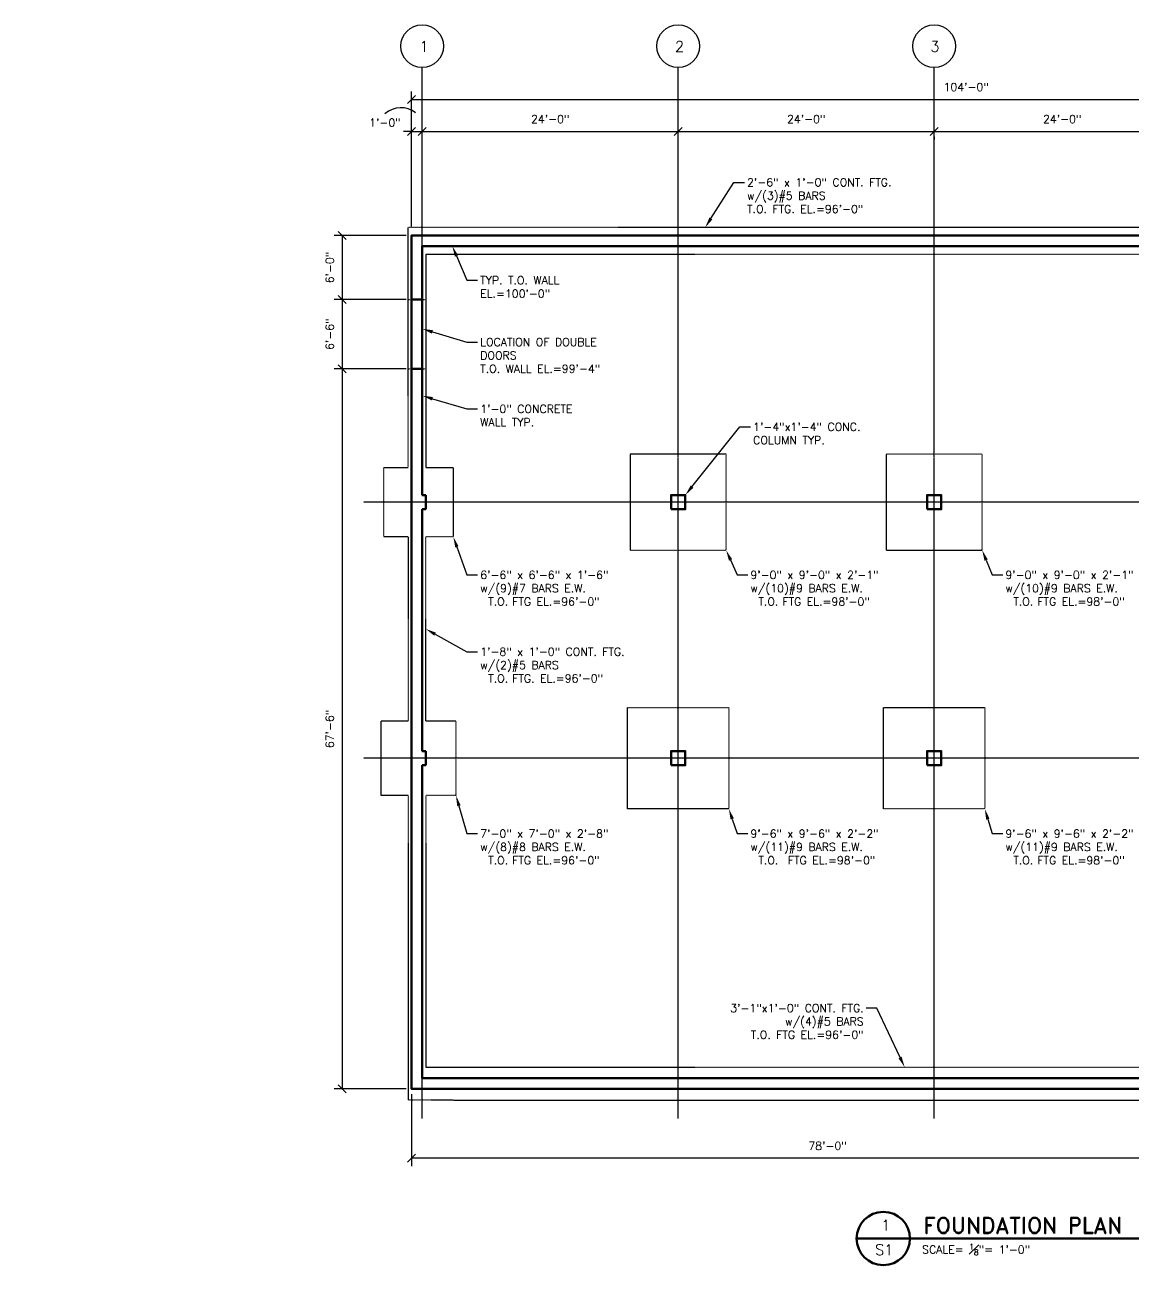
# Model space of a CAD drawing. Header units: inches. Extents: x -14728 to 18992, y -509 to 946.
# Drawn here: x -657 to 590, y -449 to 946 of the extents above; entities that cross this region are included whole.
import ezdxf
from ezdxf import colors
from ezdxf.entities.mleader import LeaderData, LeaderLine
from ezdxf.math import Vec2, Vec3

# ---------------------------------------------------------------- set-up
doc = ezdxf.new("R2010")
doc.units = ezdxf.units.IN
doc.header["$LTSCALE"] = 0.5
doc.header["$MEASUREMENT"] = 0
doc.linetypes.add('CENTER', pattern=[2, 1.25, -0.25, 0.25, -0.25])
doc.linetypes.add('HIDDEN', pattern=[0.375, 0.25, -0.125])
for name, color, linetype, lineweight in [('Annotations', 4, 'Continuous', 25), ('Centerlines', 2, 'CENTER', 25), ('Hidden', 2, 'HIDDEN', 25), ('Objects Thick', 3, 'Continuous', 50)]:
    doc.layers.add(name, color=color, linetype=linetype, lineweight=lineweight)
doc.styles.add('DF Text 1-8', font='romans.shx', dxfattribs={"height": 0.125})
doc.styles.add('DF Text 3-32', font='romans.shx', dxfattribs={"height": 0.09375})
doc.styles.add('DF Title', font='romand.shx')
doc.dimstyles.new('DF Dimensions', dxfattribs={"dimtxt": 0.09375, "dimasz": 0.09375, "dimexe": 0.09375, "dimexo": 0.0625, "dimgap": 0.09, "dimtad": 1, "dimdec": 4, "dimzin": 3, "dimdsep": 46, "dimlunit": 4, "dimtxsty": 'DF Text 3-32', "dimblk": 'OBLIQUE', "dimcen": 0.09, "dimazin": 0, "dimtfac": 0.7, "dimtdec": 4, "dimtmove": 0, "dimatfit": 3, "dimfxl": 1, "dimfrac": 1, "dimtolj": 1, "dimtzin": 0, "dimarcsym": 0})

# ---------------------------------------------------------------- blocks, each defined once
blk = doc.blocks.new('_Oblique')
at = {"color": 0, "linetype": 'ByBlock', "lineweight": -2}
blk.add_line((-0.5, -0.5), (0.5, 0.5), dxfattribs=at)
blk = doc.blocks.new('*D9')
at = {"layer": 'Annotations', "color": 0, "lineweight": -2, "transparency": 16777216}
for p, q in [((-221.5, 826.2), (-230.5, 826.2)), ((-221.5, 832.2), (-221.5, 835.2)), ((-221.5, 826.2), (-209.5, 826.2)), ((-209.5, 832.2), (-209.5, 835.2)), ((-209.5, 826.2), (-200.5, 826.2))]:
    blk.add_line(p, q, dxfattribs=at)
at = {"layer": 'Defpoints', "color": 0, "transparency": 16777216}
for p in [(-221.5, 826.2), (-209.5, 826.2), (-209.5, 826.2)]:
    blk.add_point(p, dxfattribs=at)
at = {"layer": 'Annotations', "color": 0, "lineweight": -2, "transparency": 16777216, "xscale": 9, "yscale": 9, "zscale": 9}
blk.add_blockref('_Oblique', (-221.5, 826.2), dxfattribs=at)
at = {"layer": 'Annotations', "color": 0, "lineweight": -2, "transparency": 16777216, "xscale": 9, "yscale": 9, "zscale": 9, "rotation": 180}
blk.add_blockref('_Oblique', (-209.5, 826.2), dxfattribs=at)
at = {"layer": 'Annotations', "color": 0, "transparency": 16777216, "insert": (-251.5, 836.2), "char_height": 9, "attachment_point": 5, "style": 'DF Text 3-32'}
blk.add_mtext('\\A1;1\'-0"', dxfattribs=at)
blk = doc.blocks.new('*D10')
at = {"layer": 'Annotations', "color": 0, "lineweight": -2, "transparency": 16777216}
for p, q in [((-209.5, 832.2), (-209.5, 835.2)), ((-209.5, 826.2), (78.5, 826.2)), ((78.5, 831.6), (78.5, 835.2))]:
    blk.add_line(p, q, dxfattribs=at)
at = {"layer": 'Defpoints', "color": 0, "transparency": 16777216}
for p in [(-209.5, 826.2), (78.5, 826.2), (78.5, 825.6)]:
    blk.add_point(p, dxfattribs=at)
at = {"layer": 'Annotations', "color": 0, "lineweight": -2, "transparency": 16777216, "xscale": 9, "yscale": 9, "zscale": 9, "rotation": 180}
blk.add_blockref('_Oblique', (-209.5, 826.2), dxfattribs=at)
at = {"layer": 'Annotations', "color": 0, "lineweight": -2, "transparency": 16777216, "xscale": 9, "yscale": 9, "zscale": 9}
blk.add_blockref('_Oblique', (78.5, 826.2), dxfattribs=at)
at = {"layer": 'Annotations', "color": 0, "transparency": 16777216, "insert": (-65.5, 840.2), "char_height": 9, "attachment_point": 5, "style": 'DF Text 3-32'}
blk.add_mtext('\\A1;24\'-0"', dxfattribs=at)
blk = doc.blocks.new('*D11')
at = {"layer": 'Annotations', "color": 0, "lineweight": -2, "transparency": 16777216}
for p, q in [((78.5, 832.2), (78.5, 835.2)), ((78.5, 826.2), (366.5, 826.2)), ((366.5, 820.2), (366.5, 817.2))]:
    blk.add_line(p, q, dxfattribs=at)
at = {"layer": 'Defpoints', "color": 0, "transparency": 16777216}
for p in [(78.5, 826.2), (366.5, 826.2), (366.5, 826.2)]:
    blk.add_point(p, dxfattribs=at)
at = {"layer": 'Annotations', "color": 0, "lineweight": -2, "transparency": 16777216, "xscale": 9, "yscale": 9, "zscale": 9, "rotation": 180}
blk.add_blockref('_Oblique', (78.5, 826.2), dxfattribs=at)
at = {"layer": 'Annotations', "color": 0, "lineweight": -2, "transparency": 16777216, "xscale": 9, "yscale": 9, "zscale": 9}
blk.add_blockref('_Oblique', (366.5, 826.2), dxfattribs=at)
at = {"layer": 'Annotations', "color": 0, "transparency": 16777216, "insert": (222.5, 840.2), "char_height": 9, "attachment_point": 5, "style": 'DF Text 3-32'}
blk.add_mtext('\\A1;24\'-0"', dxfattribs=at)
blk = doc.blocks.new('*D12')
at = {"layer": 'Annotations', "color": 0, "lineweight": -2, "transparency": 16777216}
for p, q in [((366.5, 826.2), (654.5, 826.2)), ((654.5, 831.6), (654.5, 835.2)), ((366.5, 820.2), (366.5, 817.2))]:
    blk.add_line(p, q, dxfattribs=at)
at = {"layer": 'Defpoints', "color": 0, "transparency": 16777216}
for p in [(366.5, 826.2), (654.5, 826.2), (654.5, 825.6)]:
    blk.add_point(p, dxfattribs=at)
at = {"layer": 'Annotations', "color": 0, "lineweight": -2, "transparency": 16777216, "xscale": 9, "yscale": 9, "zscale": 9, "rotation": 180}
blk.add_blockref('_Oblique', (366.5, 826.2), dxfattribs=at)
at = {"layer": 'Annotations', "color": 0, "lineweight": -2, "transparency": 16777216, "xscale": 9, "yscale": 9, "zscale": 9}
blk.add_blockref('_Oblique', (654.5, 826.2), dxfattribs=at)
at = {"layer": 'Annotations', "color": 0, "transparency": 16777216, "insert": (510.5, 840.2), "char_height": 9, "attachment_point": 5, "style": 'DF Text 3-32'}
blk.add_mtext('\\A1;24\'-0"', dxfattribs=at)
blk = doc.blocks.new('*D18')
at = {"layer": 'Annotations', "color": 0, "lineweight": -2, "transparency": 16777216}
for p, q in [((-221.5, 719.2), (-221.5, 871.2)), ((1026.5, 719.2), (1026.5, 871.2)), ((-221.5, 862.2), (1026.5, 862.2))]:
    blk.add_line(p, q, dxfattribs=at)
at = {"layer": 'Defpoints', "color": 0, "transparency": 16777216}
for p in [(1026.5, 862.2), (-221.5, 713.2), (1026.5, 713.2)]:
    blk.add_point(p, dxfattribs=at)
at = {"layer": 'Annotations', "color": 0, "lineweight": -2, "transparency": 16777216, "xscale": 9, "yscale": 9, "zscale": 9, "rotation": 180}
blk.add_blockref('_Oblique', (-221.5, 862.2), dxfattribs=at)
at = {"layer": 'Annotations', "color": 0, "lineweight": -2, "transparency": 16777216, "xscale": 9, "yscale": 9, "zscale": 9}
blk.add_blockref('_Oblique', (1026.5, 862.2), dxfattribs=at)
at = {"layer": 'Annotations', "color": 0, "transparency": 16777216, "insert": (402.5, 876.2), "char_height": 9, "attachment_point": 5, "style": 'DF Text 3-32'}
blk.add_mtext('\\A1;104\'-0"', dxfattribs=at)
blk = doc.blocks.new('*D23')
at = {"layer": 'Annotations', "color": 0, "lineweight": -2, "transparency": 16777216}
for p, q in [((-221.5, -256.8), (-221.5, -337.8)), ((714.5, -322.8), (714.5, -319.8)), ((714.5, -328.8), (-221.5, -328.8))]:
    blk.add_line(p, q, dxfattribs=at)
at = {"layer": 'Defpoints', "color": 0, "transparency": 16777216}
for p in [(-221.5, -250.8), (-221.5, -328.8), (714.5, -328.8)]:
    blk.add_point(p, dxfattribs=at)
at = {"layer": 'Annotations', "color": 0, "lineweight": -2, "transparency": 16777216, "xscale": 9, "yscale": 9, "zscale": 9, "rotation": 180}
blk.add_blockref('_Oblique', (-221.5, -328.8), dxfattribs=at)
at = {"layer": 'Annotations', "color": 0, "lineweight": -2, "transparency": 16777216, "xscale": 9, "yscale": 9, "zscale": 9}
blk.add_blockref('_Oblique', (714.5, -328.8), dxfattribs=at)
at = {"layer": 'Annotations', "color": 0, "transparency": 16777216, "insert": (246.5, -314.8), "char_height": 9, "attachment_point": 5, "style": 'DF Text 3-32'}
blk.add_mtext('\\A1;78\'-0"', dxfattribs=at)
blk = doc.blocks.new('*D24')
at = {"layer": 'Annotations', "color": 0, "lineweight": -2, "transparency": 16777216}
for p, q in [((-227.5, 709.2), (-308.5, 709.2)), ((-299.5, 709.2), (-299.5, 637.2)), ((-227.5, 637.2), (-308.5, 637.2))]:
    blk.add_line(p, q, dxfattribs=at)
at = {"layer": 'Defpoints', "color": 0, "transparency": 16777216}
for p in [(-221.5, 709.2), (-299.5, 637.2), (-221.5, 637.2)]:
    blk.add_point(p, dxfattribs=at)
at = {"layer": 'Annotations', "color": 0, "lineweight": -2, "transparency": 16777216, "xscale": 9, "yscale": 9, "zscale": 9}
for p, rotation in [((-299.5, 709.2), 90), ((-299.5, 637.2), 270)]:
    blk.add_blockref('_Oblique', p, dxfattribs=dict(at, rotation=rotation))
at = {"layer": 'Annotations', "color": 0, "transparency": 16777216, "insert": (-313.5, 673.2), "char_height": 9, "attachment_point": 5, "rotation": 90, "style": 'DF Text 3-32'}
blk.add_mtext('\\A1;6\'-0"', dxfattribs=at)
blk = doc.blocks.new('*D25')
at = {"layer": 'Annotations', "color": 0, "lineweight": -2, "transparency": 16777216}
for p, q in [((-305.5, 637.2), (-308.5, 637.2)), ((-299.5, 637.2), (-299.5, 559.2)), ((-227.5, 559.2), (-308.5, 559.2))]:
    blk.add_line(p, q, dxfattribs=at)
at = {"layer": 'Defpoints', "color": 0, "transparency": 16777216}
for p in [(-299.5, 637.2), (-299.5, 559.2), (-221.5, 559.2)]:
    blk.add_point(p, dxfattribs=at)
at = {"layer": 'Annotations', "color": 0, "lineweight": -2, "transparency": 16777216, "xscale": 9, "yscale": 9, "zscale": 9}
for p, rotation in [((-299.5, 637.2), 90), ((-299.5, 559.2), 270)]:
    blk.add_blockref('_Oblique', p, dxfattribs=dict(at, rotation=rotation))
at = {"layer": 'Annotations', "color": 0, "transparency": 16777216, "insert": (-313.5, 598.2), "char_height": 9, "attachment_point": 5, "rotation": 90, "style": 'DF Text 3-32'}
blk.add_mtext('\\A1;6\'-6"', dxfattribs=at)
blk = doc.blocks.new('*D26')
at = {"layer": 'Annotations', "color": 0, "lineweight": -2, "transparency": 16777216}
for p, q in [((-305.5, 559.2), (-308.5, 559.2)), ((-299.5, 559.2), (-299.5, -250.8)), ((-227.5, -250.8), (-308.5, -250.8))]:
    blk.add_line(p, q, dxfattribs=at)
at = {"layer": 'Defpoints', "color": 0, "transparency": 16777216}
for p in [(-299.5, 559.2), (-299.5, -250.8), (-221.5, -250.8)]:
    blk.add_point(p, dxfattribs=at)
at = {"layer": 'Annotations', "color": 0, "lineweight": -2, "transparency": 16777216, "xscale": 9, "yscale": 9, "zscale": 9}
for p, rotation in [((-299.5, 559.2), 90), ((-299.5, -250.8), 270)]:
    blk.add_blockref('_Oblique', p, dxfattribs=dict(at, rotation=rotation))
at = {"layer": 'Annotations', "color": 0, "transparency": 16777216, "insert": (-313.5, 154.2), "char_height": 9, "attachment_point": 5, "rotation": 90, "style": 'DF Text 3-32'}
blk.add_mtext('\\A1;67\'-6"', dxfattribs=at)

msp = doc.modelspace()

# ---------------------------------------------------------------- linework, layer by layer
at = {"layer": 'Annotations'}
for centre in [(-209.50107, 922.24929), (78.49893, 922.24929), (366.49893, 922.24929)]:
    msp.add_circle(centre, 24, dxfattribs=at)
msp.add_arc((-233.53747, 826.69761), 26.35033, 50.80668467, 132.59465404, dxfattribs=at)
at = {"layer": 'Centerlines'}
for p, q in [((-209.50107, 417.24929), (-209.50107, 898.24929)), ((78.49893, -283.91879), (78.49893, 898.24929)), ((366.49893, -283.91879), (366.49893, 898.24929)), ((1207.50643, 409.24929), (-275.58265, 409.24929)), ((-209.50107, 129.24929), (-209.50107, 401.24929)), ((-209.50107, 129.24929), (-209.50107, 401.24929)), ((1207.50643, 121.24929), (-275.58265, 121.24929)), ((-209.50107, -283.91879), (-209.50107, 113.24929)), ((-209.50107, -283.91879), (-209.50107, 113.24929))]:
    msp.add_line(p, q, dxfattribs=at)
at = {"layer": 'Hidden'}
for p, q in [((1030.51333, 718.24929), (-225.49418, 718.24929)), ((-205.50858, 688.24929), (1010.49893, 688.24929)), ((-225.49418, 637.24929), (-205.50858, 637.24929)), ((-225.49418, 559.24929), (-205.50858, 559.24929))]:
    msp.add_line(p, q, dxfattribs=at)
for points in [[(-225.49418, 370.24929), (-252.50107, 370.24929), (-252.50107, 448.24929), (-225.49418, 448.24929), (-225.49418, 718.24929)], [(-205.50858, 688.24929), (-205.50858, 448.24929), (-174.50107, 448.24929), (-174.50107, 370.24929), (-205.50858, 370.24929)], [(-225.49418, 370.24929), (-225.49418, 163.24929)], [(-205.50858, 163.24929), (-205.50858, 370.24929)], [(-225.49418, 79.24929), (-255.50483, 79.24929), (-255.50483, 163.24929), (-225.49418, 163.24929)], [(-205.50858, 163.24929), (-171.50483, 163.24929), (-171.50483, 79.24929), (-205.50858, 79.24929), (-205.50858, -226.25071), (1002.49862, -226.25071), (1002.49862, -131.25071)], [(-225.49418, 79.24929), (-225.49418, -263.20195), (1038.49862, -263.70195), (1038.49862, -131.25071)]]:
    msp.add_lwpolyline(points, dxfattribs=at)
for points in [[(24.49893, 355.24929), (132.49893, 355.24929), (132.49893, 463.24929), (24.49893, 463.24929)], [(312.49893, 355.24929), (420.49893, 355.24929), (420.49893, 463.24929), (312.49893, 463.24929)], [(21.49893, 178.24929), (135.49893, 178.24929), (135.49893, 64.24929), (21.49893, 64.24929)], [(309.49893, 178.24929), (423.49893, 178.24929), (423.49893, 64.24929), (309.49893, 64.24929)]]:
    msp.add_lwpolyline(points, close=True, dxfattribs=at)
at = {"layer": 'Objects Thick'}
for p, q in [((-221.50107, 637.24929), (-209.50107, 637.24929)), ((-221.50107, 559.24929), (-209.50107, 559.24929)), ((-205.50107, 417.24929), (-205.50107, 401.24929)), ((-205.50858, 113.24929), (-205.50858, 129.24929)), ((279.26387, -419.04491), (611.72492, -419.04491))]:
    msp.add_line(p, q, dxfattribs=at)
for points in [[(1026.49893, -250.75071), (1026.49893, 709.24929), (-221.50107, 709.24929), (-221.50107, -250.75071)], [(70.49893, 401.24929), (86.49893, 401.24929), (86.49893, 417.24929), (70.49893, 417.24929)], [(358.49893, 401.24929), (374.49893, 401.24929), (374.49893, 417.24929), (358.49893, 417.24929)], [(70.49893, 113.24929), (86.49893, 113.24929), (86.49893, 129.24929), (70.49893, 129.24929)], [(358.49893, 113.24929), (374.49893, 113.24929), (374.49893, 129.24929), (358.49893, 129.24929)]]:
    msp.add_lwpolyline(points, close=True, dxfattribs=at)
for points in [[(-209.50107, 417.24929), (-209.50107, 697.24929), (1014.49893, 697.24929), (1014.49893, 417.24929)], [(-205.50107, 417.24929), (-209.50107, 417.24929)], [(-209.50107, 401.24929), (-205.50107, 401.24929)], [(-209.50107, 129.24929), (-209.50107, 401.24929)], [(-205.50107, 129.24929), (-209.50107, 129.24929)], [(-209.50107, 113.24929), (-205.50107, 113.24929)], [(1014.49893, 113.24929), (1014.49893, -238.75071), (-209.50107, -238.75071), (-209.50107, 113.24929)]]:
    msp.add_lwpolyline(points, dxfattribs=at)
msp.add_circle((309.26387, -419.04491), 30, dxfattribs=at)

# ---------------------------------------------------------------- texts
at = {"layer": 'Annotations', "attachment_point": 1}
for s, width, gutter_width, insert, char_height, style in [('1', 59.6614743, 60, (-212.43362, 927.94071), 12, 'DF Text 1-8'), ('2', 59.6614743, 60, (74.78413, 927.94071), 12, 'DF Text 1-8'), ('3', 59.6614743, 60, (362.15681, 927.94071), 12, 'DF Text 1-8'), ('1', 22.3079476, 60, (306.68008, -398.10041), 12, 'DF Text 1-8'), ('FOUNDATION PLAN', 255.2504886, 0.9375, (354.48734, -395.24953), 18, 'DF Title'), ('S1', 22.3079476, 60, (300.07249, -425.72772), 12, 'DF Text 1-8'), ('\\A1;SCALE= {\\H0.7x;\\S1#8;}"= 1\'-0"', 237.8600099, 45, (352.9296, -425.12019), 9, 'DF Text 3-32')]:
    msp.add_mtext_dynamic_manual_height_columns(s, width=width, gutter_width=gutter_width, heights=[0], dxfattribs=dict(at, insert=insert, char_height=char_height, style=style))

# ---------------------------------------------------------------- dimensions: what is measured, and where the dimension line sits
at = {"layer": 'Annotations'}
for base, p1, p2, picture, middle in [((1026.49893, 862.24929), (-221.50107, 713.24929), (1026.49893, 713.24929), '*D18', (402.49893, 876.24644)), ((78.49893, 826.24929), (-209.50107, 826.24929), (78.49893, 825.62357), '*D10', (-65.50107, 840.24644)), ((366.49893, 826.24929), (78.49893, 826.24929), (366.49893, 826.24929), '*D11', (222.49893, 840.24644)), ((654.49893, 826.24929), (366.49893, 826.24929), (654.49893, 825.62357), '*D12', (510.49893, 840.24644)), ((-221.50107, -328.75071), (714.49893, -328.75071), (-221.50107, -250.75071), '*D23', (246.49893, -314.75356))]:
    dim = msp.add_linear_dim(base=base, p1=p1, p2=p2, dimstyle='DF Dimensions', dxfattribs=at)
    dim.commit()
    dim.dimension.update_dxf_attribs({"geometry": picture, "text_midpoint": middle})
dim = msp.add_linear_dim(base=(-209.50107, 826.24929), p1=(-221.50107, 826.24929), p2=(-209.50107, 826.24929), dimstyle='DF Dimensions', override={"dimtmove": 2}, dxfattribs=at)
dim.commit()
dim.dimension.update_dxf_attribs({"geometry": '*D9', "text_midpoint": (-251.5198, 836.24644), "dimtype": 160})
for base, p1, p2, picture, middle in [((-299.50107, 637.24929), (-221.50107, 709.24929), (-221.50107, 637.24929), '*D24', (-313.49822, 673.24929)), ((-299.50107, 559.24929), (-299.50107, 637.24929), (-221.50107, 559.24929), '*D25', (-313.49822, 598.24929)), ((-299.50107, -250.75071), (-299.50107, 559.24929), (-221.50107, -250.75071), '*D26', (-313.49822, 154.24929))]:
    dim = msp.add_linear_dim(base=base, p1=p1, p2=p2, angle=90, dimstyle='DF Dimensions', dxfattribs=at)
    dim.commit()
    dim.dimension.update_dxf_attribs({"geometry": picture, "text_midpoint": middle})

# ---------------------------------------------------------------- leaders
ml = msp.add_multileader_mtext('Standard', dxfattribs=at)
ml.set_content('2\'-6" x 1\'-0" CONT. FTG.\\Pw/(3)#5 BARS\\PT.O. FTG. EL.=96\'-0"', color=256, style='DF Text 3-32')
ml.set_leader_properties()
ml.build(insert=Vec2(0, 0))
ml.multileader.update_dxf_attribs({"dogleg_length": 0.125, "arrow_head_size": 12, "scale": 96})
ctx = ml.context
ctx.base_point, ctx.scale, ctx.char_height, ctx.arrow_head_size, ctx.landing_gap_size, ctx.plane_origin = Vec3(152.98828, 769.01009), 96, 9, 12, 3, Vec3(110.88431, 736.48545)
notes = []
notes.append((ctx, [(0, (1, 1, 0), (140.98828, 769.01009), (1, 0), 12, [(0, [(108.8768, 718.24929)], 0, [])])]))
ctx.mtext.insert, ctx.mtext.width, ctx.mtext.flow_direction = Vec3(155.98828, 773.51009), 187.7557094, 5
ml = msp.add_multileader_mtext('Standard', dxfattribs=at)
ml.set_content('LOCATION OF DOOR\\P\\pxi-3,l4,t4;T.O.^I WALL EL.=99\'-4"', color=256, style='DF Text 3-32')
ml.set_leader_properties()
ml.build(insert=Vec2(0, 0))
ml.multileader.update_dxf_attribs({"dogleg_length": 0.125, "arrow_head_size": 12, "scale": 96})
ctx = ml.context
ctx.base_point, ctx.scale, ctx.char_height, ctx.arrow_head_size, ctx.landing_gap_size, ctx.plane_origin = Vec3(722.76528, 655.14638), 96, 9, 12, 3, Vec3(908.886, 697.24929)
ctx.text_align_type = 2
notes.append((ctx, [(1, (1, 1, 0), (895.47957, 655.14638), (-1, 0), 12, [(0, [(908.886, 697.24929)], 0, [])])]))
ctx.mtext.insert, ctx.mtext.width, ctx.mtext.alignment, ctx.mtext.flow_direction = Vec3(880.47957, 659.64638), 162.5910787, 3, 5
ml = msp.add_multileader_mtext('Standard', dxfattribs=at)
ml.set_content('TYP. T.O. WALL\\PEL.=100\'-0"', color=256, style='DF Text 3-32')
ml.set_leader_properties()
ml.build(insert=Vec2(0, 0))
ml.multileader.update_dxf_attribs({"dogleg_length": 0.125, "arrow_head_size": 12, "scale": 96})
ctx = ml.context
ctx.base_point, ctx.scale, ctx.char_height, ctx.arrow_head_size, ctx.landing_gap_size, ctx.plane_origin = Vec3(-147.22268, 658.85442), 96, 9, 12, 3, Vec3(-114.5935, 688.24929)
notes.append((ctx, [(0, (1, 1, 0), (-159.22268, 658.85442), (1, 0), 12, [(0, [(-175.64608, 697.24929)], 0, [])])]))
ctx.mtext.insert, ctx.mtext.flow_direction = Vec3(-144.22268, 663.35442), 5
ml = msp.add_multileader_mtext('Standard', dxfattribs=at)
ml.set_content('LOCATION OF DOUBLE \\PDOORS\\PT.O. WALL EL.=99\'-4"', color=256, style='DF Text 3-32')
ml.set_leader_properties()
ml.build(insert=Vec2(0, 0))
ml.multileader.update_dxf_attribs({"dogleg_length": 0.125, "arrow_head_size": 12, "scale": 96})
ctx = ml.context
ctx.base_point, ctx.scale, ctx.char_height, ctx.arrow_head_size, ctx.landing_gap_size, ctx.plane_origin = Vec3(-147.22268, 589.35738), 96, 9, 12, 3, Vec3(-209.50107, 604.23299)
notes.append((ctx, [(0, (1, 1, 0), (-159.22268, 589.35738), (1, 0), 12, [(0, [(-209.50107, 604.23299)], 0, [])])]))
ctx.mtext.insert, ctx.mtext.width, ctx.mtext.flow_direction = Vec3(-144.22268, 593.85738), 155.1371262, 5
ml = msp.add_multileader_mtext('Standard', dxfattribs=at)
ml.set_content('1\'-0" CONCRETE\\PWALL TYP.', color=256, style='DF Text 3-32')
ml.set_leader_properties()
ml.build(insert=Vec2(0, 0))
ml.multileader.update_dxf_attribs({"dogleg_length": 0.125, "arrow_head_size": 12, "scale": 96})
ctx = ml.context
ctx.base_point, ctx.scale, ctx.char_height, ctx.arrow_head_size, ctx.landing_gap_size, ctx.plane_origin = Vec3(-147.22268, 514.16242), 96, 9, 12, 3, Vec3(-209.50107, 529.03803)
notes.append((ctx, [(0, (1, 1, 0), (-159.22268, 514.16242), (1, 0), 12, [(0, [(-209.50107, 529.03803)], 0, [])])]))
ctx.mtext.insert, ctx.mtext.flow_direction = Vec3(-144.22268, 518.66242), 5
ml = msp.add_multileader_mtext('Standard', dxfattribs=at)
ml.set_content('1\'-4"x1\'-4" CONC.\\PCOLUMN TYP.', color=256, style='DF Text 3-32')
ml.set_leader_properties()
ml.build(insert=Vec2(0, 0))
ml.multileader.update_dxf_attribs({"dogleg_length": 0.125, "arrow_head_size": 12, "scale": 96})
ctx = ml.context
ctx.base_point, ctx.scale, ctx.char_height, ctx.arrow_head_size, ctx.landing_gap_size, ctx.plane_origin = Vec3(159.77732, 494.03139), 96, 9, 12, 3, Vec3(86.49893, 417.24929)
notes.append((ctx, [(0, (1, 1, 0), (147.77732, 494.03139), (1, 0), 12, [(0, [(86.49893, 417.24929)], 0, [])])]))
ctx.mtext.insert, ctx.mtext.flow_direction = Vec3(162.77732, 498.53139), 5
ml = msp.add_multileader_mtext('Standard', dxfattribs=at)
ml.set_content('6\'-6" x 6\'-6" x 1\'-6"\\Pw/(9)#7 BARS E.W.\\P\\pxi-3,l4,t4;T.O.^IFTG EL.=96\'-0"', color=256, style='DF Text 3-32')
ml.set_leader_properties()
ml.build(insert=Vec2(0, 0))
ml.multileader.update_dxf_attribs({"dogleg_length": 0.125, "arrow_head_size": 12, "scale": 96})
ctx = ml.context
ctx.base_point, ctx.scale, ctx.char_height, ctx.arrow_head_size, ctx.landing_gap_size, ctx.plane_origin = Vec3(-147.22268, 327.42318), 96, 9, 12, 3, Vec3(-199.47014, 386.22946)
notes.append((ctx, [(0, (1, 1, 0), (-159.22268, 327.42318), (1, 0), 12, [(0, [(-174.50107, 370.24929)], 0, [])])]))
ctx.mtext.insert, ctx.mtext.flow_direction = Vec3(-144.22268, 331.92318), 5
ml = msp.add_multileader_mtext('Standard', dxfattribs=at)
ml.set_content('9\'-0" x 9\'-0" x 2\'-1"\\Pw/(10)#9 BARS E.W.\\P\\pxi-3,l4,t4;T.O.^IFTG EL.=98\'-0"', color=256, style='DF Text 3-32')
ml.set_leader_properties()
ml.build(insert=Vec2(0, 0))
ml.multileader.update_dxf_attribs({"dogleg_length": 0.125, "arrow_head_size": 12, "scale": 96})
ctx = ml.context
ctx.base_point, ctx.scale, ctx.char_height, ctx.arrow_head_size, ctx.landing_gap_size, ctx.plane_origin = Vec3(156.75027, 327.42318), 96, 9, 12, 3, Vec3(107.52986, 371.22946)
notes.append((ctx, [(0, (1, 1, 0), (144.75027, 327.42318), (1, 0), 12, [(0, [(132.49893, 355.24929)], 0, [])])]))
ctx.mtext.insert, ctx.mtext.flow_direction = Vec3(159.75027, 331.92318), 5
ml = msp.add_multileader_mtext('Standard', dxfattribs=at)
ml.set_content('9\'-0" x 9\'-0" x 2\'-1"\\Pw/(10)#9 BARS E.W.\\P\\pxi-3,l4,t4;T.O.^IFTG EL.=98\'-0"', color=256, style='DF Text 3-32')
ml.set_leader_properties()
ml.build(insert=Vec2(0, 0))
ml.multileader.update_dxf_attribs({"dogleg_length": 0.125, "arrow_head_size": 12, "scale": 96})
ctx = ml.context
ctx.base_point, ctx.scale, ctx.char_height, ctx.arrow_head_size, ctx.landing_gap_size, ctx.plane_origin = Vec3(443.54493, 327.42318), 96, 9, 12, 3, Vec3(395.52986, 371.22946)
notes.append((ctx, [(0, (1, 1, 0), (431.54493, 327.42318), (1, 0), 12, [(0, [(420.49893, 355.24929)], 0, [])])]))
ctx.mtext.insert, ctx.mtext.flow_direction = Vec3(446.54493, 331.92318), 5
ml = msp.add_multileader_mtext('Standard', dxfattribs=at)
ml.set_content('1\'-8" x 1\'-0" CONT. FTG.\\Pw/(2)#5 BARS \\P\\pxi-3,l4,t4;T.O.^IFTG. EL.=96\'-0"', color=256, style='DF Text 3-32')
ml.set_leader_properties()
ml.build(insert=Vec2(0, 0))
ml.multileader.update_dxf_attribs({"dogleg_length": 0.125, "arrow_head_size": 12, "scale": 96})
ctx = ml.context
ctx.base_point, ctx.scale, ctx.char_height, ctx.arrow_head_size, ctx.landing_gap_size, ctx.plane_origin = Vec3(-147.22268, 241.04557), 96, 9, 12, 3, Vec3(-203.50107, 284.85186)
notes.append((ctx, [(0, (1, 1, 0), (-159.22268, 241.04557), (1, 0), 12, [(0, [(-205.50858, 266.6157)], 0, [])])]))
ctx.mtext.insert, ctx.mtext.flow_direction = Vec3(-144.22268, 245.54557), 5
ml = msp.add_multileader_mtext('Standard', dxfattribs=at)
ml.set_content('7\'-0" x 7\'-0" x 2\'-8"\\Pw/(8)#8 BARS E.W.\\P\\pxi-3,l4,t4;T.O.^IFTG EL.=96\'-0"', color=256, style='DF Text 3-32')
ml.set_leader_properties()
ml.build(insert=Vec2(0, 0))
ml.multileader.update_dxf_attribs({"dogleg_length": 0.125, "arrow_head_size": 12, "scale": 96})
ctx = ml.context
ctx.base_point, ctx.scale, ctx.char_height, ctx.arrow_head_size, ctx.landing_gap_size, ctx.plane_origin = Vec3(-147.22268, 36.42318), 96, 9, 12, 3, Vec3(-196.47389, 95.22946)
notes.append((ctx, [(0, (1, 1, 0), (-159.22268, 36.42318), (1, 0), 12, [(0, [(-171.50483, 79.24929)], 0, [])])]))
ctx.mtext.insert, ctx.mtext.flow_direction = Vec3(-144.22268, 40.92318), 5
ml = msp.add_multileader_mtext('Standard', dxfattribs=at)
ml.set_content('9\'-6" x 9\'-6" x 2\'-2"\\Pw/(11)#9 BARS E.W.\\P\\pxi-3,l4,t4;T.O.^I FTG EL.=98\'-0"', color=256, style='DF Text 3-32')
ml.set_leader_properties()
ml.build(insert=Vec2(0, 0))
ml.multileader.update_dxf_attribs({"dogleg_length": 0.125, "arrow_head_size": 12, "scale": 96})
ctx = ml.context
ctx.base_point, ctx.scale, ctx.char_height, ctx.arrow_head_size, ctx.landing_gap_size, ctx.plane_origin = Vec3(156.75027, 36.42318), 96, 9, 12, 3, Vec3(110.52986, 80.22946)
notes.append((ctx, [(0, (1, 1, 0), (144.75027, 36.42318), (1, 0), 12, [(0, [(135.49893, 64.24929)], 0, [])])]))
ctx.mtext.insert, ctx.mtext.width, ctx.mtext.flow_direction = Vec3(159.75027, 40.92318), 196.1680445, 5
ml = msp.add_multileader_mtext('Standard', dxfattribs=at)
ml.set_content('9\'-6" x 9\'-6" x 2\'-2"\\Pw/(11)#9 BARS E.W.\\P\\pxi-3,l4,t4;T.O.^IFTG EL.=98\'-0"', color=256, style='DF Text 3-32')
ml.set_leader_properties()
ml.build(insert=Vec2(0, 0))
ml.multileader.update_dxf_attribs({"dogleg_length": 0.125, "arrow_head_size": 12, "scale": 96})
ctx = ml.context
ctx.base_point, ctx.scale, ctx.char_height, ctx.arrow_head_size, ctx.landing_gap_size, ctx.plane_origin = Vec3(443.54493, 36.42318), 96, 9, 12, 3, Vec3(398.52986, 80.22946)
notes.append((ctx, [(0, (1, 1, 0), (431.54493, 36.42318), (1, 0), 12, [(0, [(423.49893, 64.24929)], 0, [])])]))
ctx.mtext.insert, ctx.mtext.flow_direction = Vec3(446.54493, 40.92318), 5
ml = msp.add_multileader_mtext('Standard', dxfattribs=at)
ml.set_content('\\A1;3\'-1"x1\'-0" CONT. FTG.\\Pw/(4)#5 BARS\\PT.O. FTG EL.=96\'-0"', color=256, style='DF Text 3-32')
ml.set_leader_properties()
ml.build(insert=Vec2(0, 0))
ml.multileader.update_dxf_attribs({"dogleg_length": 0.125, "arrow_head_size": 12, "scale": 96})
ctx = ml.context
ctx.base_point, ctx.scale, ctx.char_height, ctx.arrow_head_size, ctx.landing_gap_size, ctx.plane_origin = Vec3(117.84494, -159.85809), 96, 9, 12, 3, Vec3(324.04465, -228.07697)
ctx.text_align_type = 2
notes.append((ctx, [(0, (1, 1, 0), (302.13065, -159.85809), (-1, 0), 12, [(0, [(333.18505, -226.25071)], 0, [])])]))
ctx.mtext.insert, ctx.mtext.alignment, ctx.mtext.flow_direction = Vec3(287.13065, -155.35809), 3, 5
for ctx, leaders in notes:
    for number, flags, end, landing, length, lines in leaders:
        leader = LeaderData()
        leader.index, (leader.has_last_leader_line, leader.has_dogleg_vector, leader.attachment_direction) = number, flags
        leader.last_leader_point, leader.dogleg_vector, leader.dogleg_length = Vec3(end), Vec3(landing), length
        for number, points, colour, breaks in lines:
            line = LeaderLine()
            line.index, line.vertices, line.color, line.breaks = number, Vec3.list(points), colors.encode_raw_color(colour), breaks
            leader.lines.append(line)
        ctx.leaders.append(leader)

doc.saveas('drawing.dxf')
